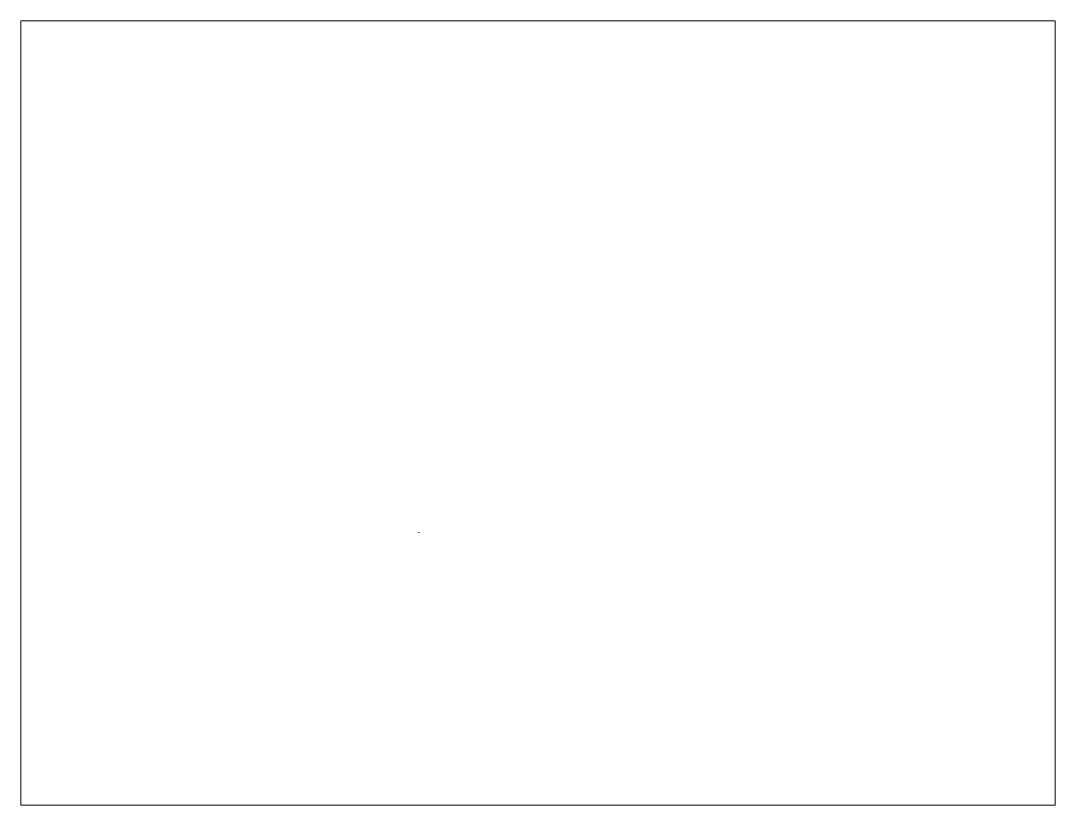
# Paper-space layout 'Layout2' of a CAD drawing. Extents: x 26 to 231, y 20 to 176.
# The model-space entities are those that its viewports show. They can reach past a viewport. Long polylines and large blocks are cut down to what shows.
import ezdxf

# ---------------------------------------------------------------- set-up
doc = ezdxf.new("R2010")
doc.units = 13
doc.layers.add('MAGNET', color=11, linetype='Continuous')

msp = doc.modelspace()

# ---------------------------------------------------------------- linework, layer by layer
at = {"layer": 'MAGNET'}
for points in [[(-469.8, -471.1), (-470.2, -471.1), (-470, -470.1), (-469.8, -471.1)], [(-469.8, -471.1), (-470.2, -471.1), (-470, -472.1), (-469.8, -471.1)]]:
    msp.add_lwpolyline(points, dxfattribs=at)

psp = doc.layouts.new('Layout2')

# ---------------------------------------------------------------- viewports
at = {"layer": '0', "view_target_point": (-10, -10)}
psp.add_viewport(center=(128.5, 97.5), size=(205.6, 156), view_center_point=(0, 0), view_height=3030, dxfattribs=at)

doc.saveas('drawing.dxf')
